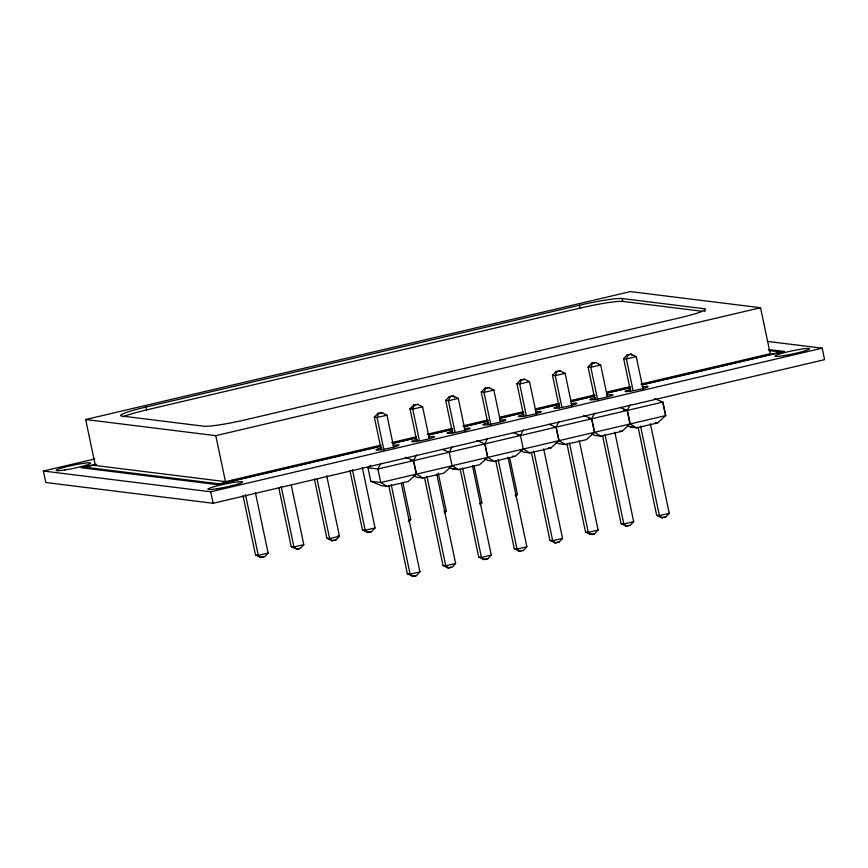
<?xml version="1.0" encoding="UTF-8"?>
<svg xmlns="http://www.w3.org/2000/svg" width="868" height="868" viewBox="0 0 868 868"><rect width="100%" height="100%" fill="white"/><g stroke="black" fill="none" stroke-linecap="round" stroke-linejoin="round"><path stroke-width="1.3" d="M393.866 448.105L386.933 415.186L382.039 412.734L378.817 413.493L377.081 417.497L384.014 450.416M429.259 438.405L422.597 406.81L417.703 404.358L414.481 405.106L412.745 409.121L419.407 440.716M465.215 431.342L458.271 398.423L453.378 395.982L450.156 396.73L448.42 400.745L455.082 432.34M500.51 421.674L493.849 390.068L488.955 387.616L485.733 388.376L483.997 392.39L490.93 425.309M536.457 414.611L529.523 381.692L524.63 379.24L521.408 380L519.672 384.003L526.333 415.609M572.034 406.257L565.09 373.338L560.196 370.886L556.974 371.645L555.238 375.649L561.9 407.255M607.329 396.589L600.667 364.983L595.774 362.531L592.551 363.291L590.815 367.294L597.759 400.213M643.177 389.548L636.244 356.629L631.351 354.177L628.128 354.936L626.392 358.94L633.054 390.546M380.781 463.414L377.884 469.013L380.737 482.521L387.258 486.406L408.264 481.48L416.412 474.145L413.559 460.637L416.456 455.027M487.707 438.297L484.811 443.895L487.751 457.382L479.603 464.716L458.608 469.653L452.076 465.758L449.233 452.261L452.13 446.651M523.371 429.92L520.474 435.519L523.23 449.049M558.949 421.566L556.052 427.164L558.905 440.673L565.426 444.568L586.432 439.631L594.569 432.297L591.726 418.788L583.47 415.371M630.103 404.857L627.206 410.455L630.146 423.942L621.998 431.277L601.003 436.213L594.471 432.318L591.629 418.81L594.526 413.211M381.269 450.08L374.336 417.161L377.916 413.374L382.039 412.734M255.366 492.481L268.125 553.046L264.545 556.822L260.422 557.473L255.528 555.021L243.04 495.769M417.703 404.358L413.591 404.998L410 408.774L416.944 441.693M278.715 487.393L291.203 546.645L296.997 549.205L300.219 548.446L303.8 544.67L291.312 485.418M452.619 433.316L445.675 400.398L449.255 396.622L453.378 395.982M314.39 479.006L326.878 538.269L331.771 540.71L335.883 540.07L339.464 536.294L326.704 475.718M488.185 424.962L481.252 392.043L484.832 388.267L488.955 387.616M349.956 470.651L362.444 529.914L367.338 532.355L371.461 531.715L375.041 527.939L362.281 467.364M523.86 416.586L516.927 383.667L520.507 379.891L524.63 379.24M408.926 521.451L410.716 519.563L402.947 482.695M559.437 408.231L552.493 375.312L556.084 371.537L560.196 370.886M444.503 513.096L446.293 511.209L438.242 473.017M595.014 399.877L588.07 366.958L591.65 363.182L595.774 362.531M480.069 504.742L481.87 502.843L474.091 465.975M388.766 485.624L407.352 573.846L413.146 576.406L416.369 575.658L419.949 571.871L401.352 483.65M630.58 391.522L623.647 358.603L627.228 354.828L631.351 354.177M515.646 496.387L517.436 494.489L509.668 457.62M436.756 473.961L455.624 563.495L452.044 567.271L447.921 567.922L443.027 565.469L424.43 477.248M460.105 468.872L478.702 557.093L483.595 559.545L487.707 558.894L491.288 555.119L472.42 465.584M495.682 460.517L514.268 548.739L519.162 551.191L523.285 550.54L526.865 546.764L507.997 457.23M531.357 452.141L549.943 540.363L554.836 542.815L558.959 542.164L562.54 538.388L543.672 448.843M566.923 443.787L585.52 532.008L590.414 534.46L594.537 533.809L598.117 530.033L579.249 440.488M602.5 435.432L621.097 523.654L625.991 526.095L630.103 525.455L633.694 521.679L614.815 432.134M638.078 427.078L656.664 515.299L661.557 517.74L665.68 517.1L669.261 513.324L650.392 423.779M387.258 486.406L381.41 485.679L370.788 481.284L367.945 467.776L370.658 465.335M452.076 465.758L443.939 473.103L422.933 478.029L417.085 477.302L413.548 475.838M484.789 459.107L488.326 460.572L494.185 461.299L515.18 456.362L523.328 449.027L529.849 452.922L550.854 447.986L559.003 440.651L556.149 427.143L549.075 424.213M627.184 425.667L630.721 427.132L636.58 427.859L657.575 422.922L665.723 415.588L662.87 402.079L654.613 398.662M381.128 445.089L225.474 481.642L95.339 465.508L85.65 419.526L630.407 291.594L760.542 307.728L770.231 353.699L640.975 384.057M704.23 308.726A35.382 3.146 -11.9 0 1 680.176 317.71L246.588 419.537A35.382 3.146 -11.9 0 1 203.937 426.221L121.835 416.043A35.382 3.146 -11.9 0 1 145.889 407.049L579.477 305.221A35.382 3.146 -11.9 0 1 622.117 298.538L704.23 308.726L704.838 311.601M123.137 416.835A35.382 3.146 -11.9 0 1 146.497 409.924L580.074 308.097A35.382 3.146 -11.9 0 1 622.725 301.413L702.19 311.265M767.301 341.374L822.18 348.176L824.6 359.667L213.137 503.277L45.82 482.521L43.4 471.031L94.796 458.966M85.65 419.526L215.785 435.671L760.542 307.728M95.632 464.326L81.125 467.733L217.456 484.637L380.965 446.239M96.543 464.391L84.684 467.179L219.463 483.888L380.249 446.13M412.463 408.199L410 408.774L412.745 409.121L422.597 406.81M458.271 398.423L448.42 400.745L445.675 400.398M529.523 381.692L519.672 384.003L516.927 383.667M565.09 373.338L555.238 375.649L552.493 375.312M636.244 356.629L626.392 358.94L623.647 358.603M391.674 442.615L416.738 436.723M427.284 434.25L452.347 428.358M462.904 425.884L487.968 419.993M499.838 417.204L523.578 411.627M535.447 408.839L559.187 403.273M571.057 400.484L594.808 394.907M606.678 392.119L630.418 386.542M393.432 443.027L415.837 437.776M429.009 434.673L452.738 429.107M464.597 426.318L488.315 420.741M500.185 417.964L523.903 412.387M535.762 409.598L559.491 404.032M571.35 401.244L595.068 395.678M606.927 392.889L630.656 387.312M642.515 384.535L780.896 352.028L768.885 350.542M392.835 443.45L416.564 437.873M428.434 435.085L452.163 429.519M464.033 426.731L487.773 421.154M499.632 418.365L523.371 412.788M535.241 410L558.97 404.434M570.84 401.645L594.569 396.068M606.439 393.28L630.179 387.703M642.049 384.925L784.455 351.475L768.408 349.489M43.4 471.031L210.718 491.787L822.18 348.176M665.723 415.588L380.737 482.521L370.788 481.284M449.212 467.461L452.749 468.926L455.374 468.308M630.721 427.132L633.347 426.514M268.125 553.046L258.273 555.357L255.528 555.021M303.8 544.67L293.948 546.981L291.203 546.645M375.041 527.939L365.189 530.25L362.444 529.914M408.253 520.138L410.716 519.563M443.83 511.784L446.293 511.209M479.407 503.429L481.87 502.843M514.974 495.075L517.436 494.489M260.422 557.473L263.644 556.713M297.171 548.836L300.219 548.446M331.771 540.71L333.92 540.211M367.338 532.355L371.461 531.715M419.949 571.871L410.097 574.193L407.352 573.846M455.624 563.495L445.772 565.806L443.027 565.469M491.288 555.119L481.447 557.43L478.702 557.093M526.865 546.764L517.013 549.075L514.268 548.739M562.54 538.388L552.688 540.699L549.943 540.363M598.117 530.033L588.265 532.344L585.52 532.008M633.694 521.679L623.842 523.99L621.097 523.654M669.261 513.324L659.409 515.635L656.664 515.299M412.246 576.298L416.369 575.658M447.921 567.922L451.143 567.162M484.669 559.296L487.707 558.894M519.162 551.191L521.31 550.681M554.836 542.815L558.959 542.164M590.414 534.46L594.537 533.809M625.991 526.095L628.139 525.596M662.631 517.491L665.68 517.1M627.228 354.828L628.128 354.936M591.65 363.182L592.551 363.291M598.833 364.755L600.667 364.983L590.815 367.294L588.07 366.958M556.084 371.537L556.974 371.645M520.507 379.891L521.408 380M660.385 401.776L662.87 402.079L377.884 469.013L367.945 467.776M484.832 388.267L485.733 388.376M492.015 389.841L493.849 390.068L483.997 392.39L481.252 392.043M623.474 410L627.304 410.434L630.049 423.964L636.58 427.859M449.255 396.622L450.156 396.73M655.231 422.629L657.575 422.922M589.242 418.484L591.726 418.788M589.144 418.506L591.629 418.81M413.591 404.998L414.481 405.106M619.665 430.984L621.998 431.277M553.665 426.839L556.149 427.143M601.003 436.213L595.144 435.486L591.607 434.022M377.916 413.374L378.817 413.493M385.099 414.958L386.933 415.186L377.081 417.497L374.336 417.161M517.99 435.215L520.474 435.519L513.4 432.589M565.426 444.568L559.578 443.841L556.041 442.376M548.511 447.693L550.854 447.986M529.849 452.922L524.001 452.195L520.464 450.731M512.836 456.08L515.18 456.362M410.976 460.344L413.559 460.637L405.302 457.208M452.749 468.926L458.608 469.653M629.213 525.346L630.103 525.455M522.384 550.431L523.285 550.54M337.641 536.066L339.464 536.294L329.623 538.605L326.878 538.269M334.994 539.961L335.883 540.07M620.219 407.504L627.304 410.434M476.651 440.456L484.908 443.874L487.653 457.403L494.185 461.299M442.159 449.32L449.233 452.261M422.933 478.029L416.412 474.145L413.461 460.658M630.45 354.068L632.479 355.544M662.458 517.86L659.409 515.635L640.541 426.101M452.478 395.862L454.506 397.349M626.88 526.214L623.842 523.99L604.974 434.456M591.314 534.569L588.265 532.344L569.397 442.81M555.737 542.923L552.688 540.699L533.82 451.165M520.062 551.299L517.013 549.075L498.145 459.541M484.485 559.654L481.447 557.43L462.568 467.895M448.821 568.03L445.772 565.806L426.904 476.272M368.238 532.475L365.189 530.25L352.43 469.675M413.146 576.406L410.097 574.193L391.229 484.648M332.661 540.829L329.623 538.605L317.135 479.353M296.997 549.205L293.948 546.981L281.178 486.416M261.322 557.582L258.273 555.357L245.514 494.793M662.772 402.101L665.626 415.609M622.117 298.538L622.725 301.413M579.477 305.221L580.074 308.097M215.785 435.671L225.474 481.642M210.718 491.787L213.137 503.277M145.889 407.049L146.497 409.924M428.77 437.005A11.794 1.052 -11.9 0 1 432.014 437.939A11.794 1.052 -11.9 0 1 414.329 441.649A11.794 1.052 -11.9 0 1 417.226 439.425M571.068 403.587A11.794 1.052 -11.9 0 1 574.312 404.521A11.794 1.052 -11.9 0 1 556.638 408.231A11.794 1.052 -11.9 0 1 559.534 406.007M499.914 420.296A11.794 1.052 -11.9 0 1 503.158 421.23A11.794 1.052 -11.9 0 1 485.483 424.94A11.794 1.052 -11.9 0 1 488.38 422.716M606.971 395.146A11.794 1.052 -11.9 0 1 610.215 396.09A11.794 1.052 -11.9 0 1 592.54 399.801A11.794 1.052 -11.9 0 1 595.426 397.577M535.491 411.942A11.794 1.052 -11.9 0 1 538.735 412.875A11.794 1.052 -11.9 0 1 521.06 416.586A11.794 1.052 -11.9 0 1 523.957 414.361M464.347 428.651A11.794 1.052 -11.9 0 1 467.592 429.584A11.794 1.052 -11.9 0 1 449.906 433.295A11.794 1.052 -11.9 0 1 452.803 431.07M393.193 445.36A11.794 1.052 -11.9 0 1 396.437 446.293A11.794 1.052 -11.9 0 1 378.752 450.004A11.794 1.052 -11.9 0 1 381.649 447.779M642.222 386.868A11.794 1.052 -11.9 0 1 645.466 387.812A11.794 1.052 -11.9 0 1 627.781 391.522A11.794 1.052 -11.9 0 1 630.678 389.298M64.872 469.946A17.686 1.573 -11.9 0 0 90.695 463.132A17.686 1.573 -11.9 0 0 64.579 467.234A17.686 1.573 -11.9 0 0 64.872 469.946M783.695 355.609A17.686 1.573 -11.9 0 0 809.508 348.806A17.686 1.573 -11.9 0 0 783.392 352.896A17.686 1.573 -11.9 0 0 783.695 355.609M216.696 488.782A17.686 1.573 -11.9 0 0 242.519 481.968A17.686 1.573 -11.9 0 0 216.403 486.058A17.686 1.573 -11.9 0 0 216.696 488.782"/></g></svg>
